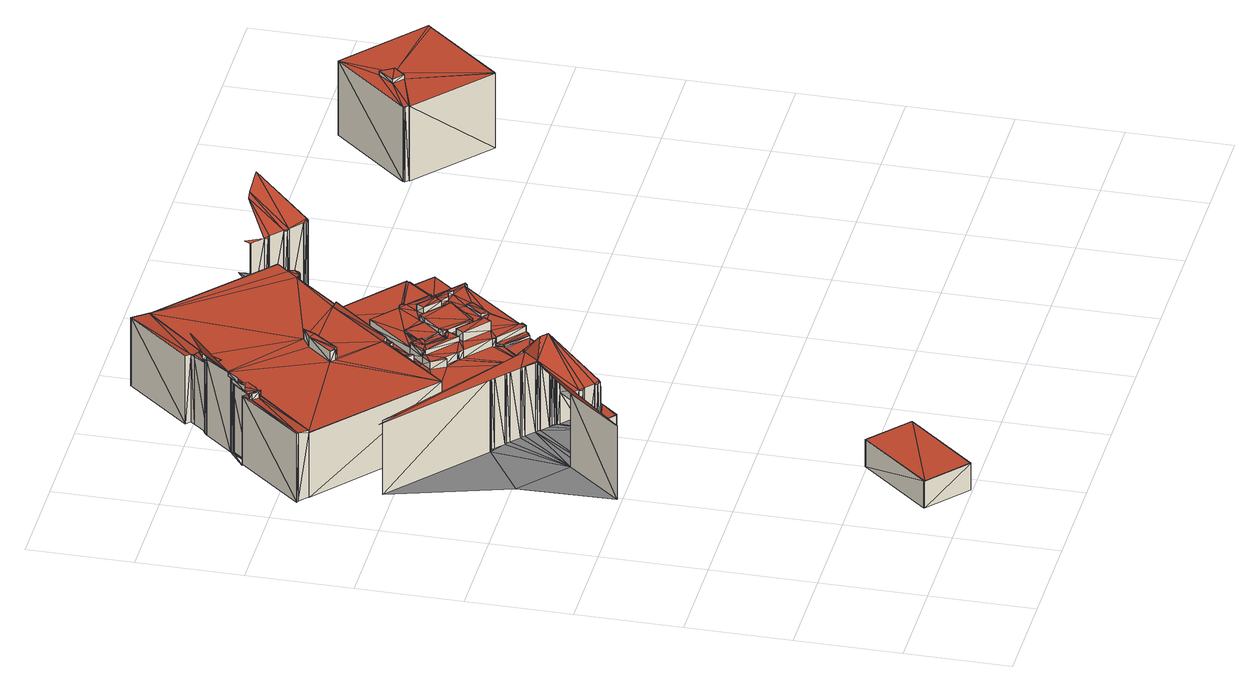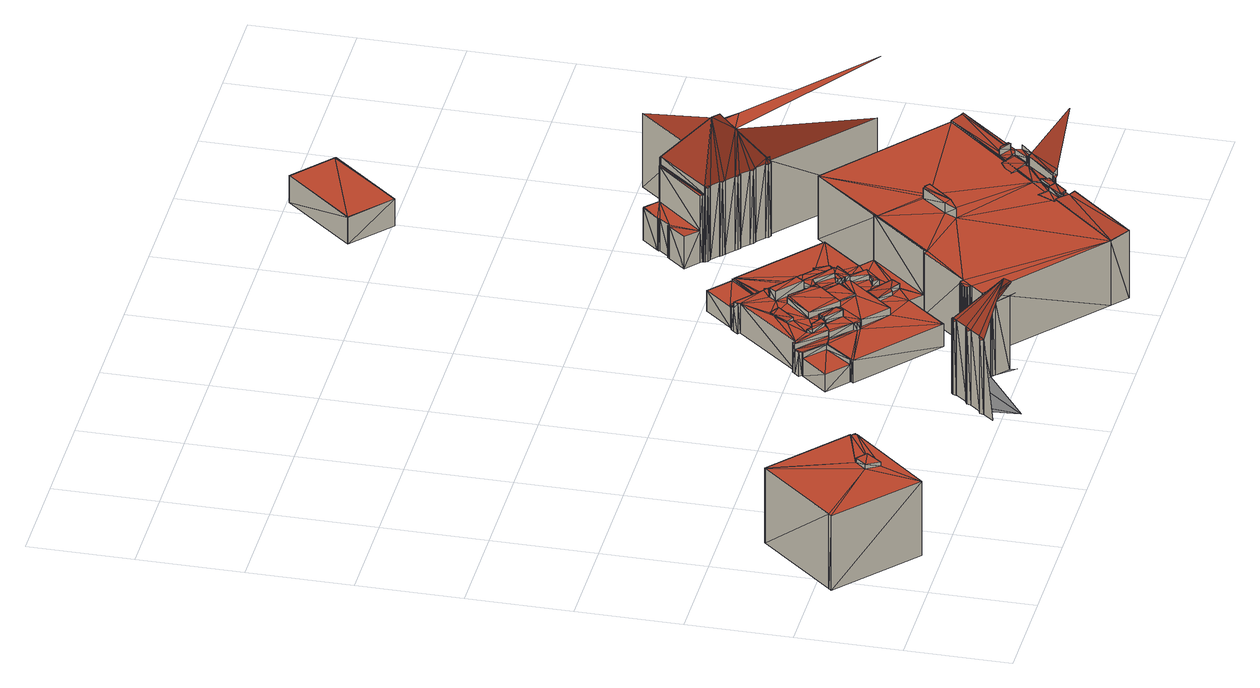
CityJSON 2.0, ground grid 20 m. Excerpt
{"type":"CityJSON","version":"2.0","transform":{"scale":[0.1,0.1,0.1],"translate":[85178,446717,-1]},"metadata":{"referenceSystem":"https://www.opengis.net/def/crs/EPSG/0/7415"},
"CityObjects":{
"building1":{"type":"Building","attributes":{"oorspronkelijk_bouwjaar":1945,"status":"Pand in gebruik","geconstateerd":false,"h_maaiveld":0.002,"dak_type":"slanted","pw_datum":"2013-12-01","pw_actueel":"yes","pw_bron":"ahn3","reconstructie_methode":"tudelft3d-geoflow","versie_methode":"v21.03.1","kas_warenhuis":false,"ondergronds_type":"above ground","lod11_replace":false,"reconstruction_skipped":false},"geometry":[{"type":"MultiSurface","lod":"2.2","boundaries":[[[0,1,2]],[[3,4,1]],[[5,6,7]],[[2,1,4]],[[2,8,0]],[[9,10,11]],[[11,12,3]],[[3,13,4]],[[2,4,14]],[[8,15,5]],[[14,4,16]],[[15,17,5]],[[18,8,2]],[[17,2,14]],[[18,2,17]],[[14,16,19]],[[19,16,20]],[[14,19,20]],[[20,16,21]],[[18,15,8]],[[16,22,21]],[[23,14,20]],[[6,10,9]],[[20,21,22]],[[15,18,17]],[[24,20,22]],[[24,23,20]],[[23,24,22]],[[10,12,11]],[[12,13,3]],[[17,6,5]],[[23,22,25]],[[25,22,26]],[[17,14,27]],[[27,14,23]],[[26,22,28]],[[29,26,30]],[[25,26,29]],[[29,30,31]],[[30,26,32]],[[25,29,31]],[[31,30,32]],[[31,32,33]],[[31,34,25]],[[28,32,26]],[[35,31,33]],[[33,32,36]],[[35,37,31]],[[27,23,25]],[[31,37,34]],[[35,33,36]],[[37,35,36]],[[36,32,28]],[[37,36,38]],[[38,36,39]],[[39,36,40]],[[41,37,38]],[[42,38,39]],[[41,34,37]],[[40,36,43]],[[42,39,40]],[[41,38,42]],[[41,42,44]],[[42,40,45]],[[34,41,44]],[[44,42,45]],[[17,46,6]],[[45,40,43]],[[36,28,43]],[[44,45,47]],[[45,43,47]],[[47,43,28]],[[17,27,46]],[[47,28,48]],[[34,27,25]],[[49,47,48]],[[48,28,50]],[[51,16,4]],[[48,50,52]],[[46,53,6]],[[4,13,54]],[[51,22,16]],[[55,56,6]],[[6,53,55]],[[53,46,27]],[[57,55,53]],[[57,58,55]],[[55,58,56]],[[58,57,53]],[[58,59,56]],[[60,28,22]],[[6,56,10]],[[61,48,52]],[[61,62,48]],[[50,63,52]],[[56,59,10]],[[58,64,59]],[[65,4,54]],[[66,10,59]],[[64,66,59]],[[60,50,28]],[[61,52,63]],[[67,68,10]],[[10,13,12]],[[68,13,10]],[[62,61,63]],[[67,10,66]],[[68,67,64]],[[68,69,13]],[[64,67,66]],[[62,63,70]],[[71,62,70]],[[68,64,69]],[[69,72,13]],[[13,72,73]],[[74,75,76]],[[13,73,77]],[[74,76,78]],[[65,79,4]],[[72,80,73]],[[81,80,72]],[[69,82,72]],[[82,81,72]],[[77,73,80]],[[81,82,80]],[[69,83,82]],[[82,77,80]],[[13,77,84]],[[83,77,82]],[[83,85,77]],[[64,86,69]],[[85,87,77]],[[64,58,88]],[[89,63,50]],[[90,48,62]],[[69,86,83]],[[83,86,85]],[[77,87,84]],[[85,86,87]],[[13,84,91]],[[76,75,92]],[[93,75,94]],[[64,95,86]],[[86,84,87]],[[96,78,97]],[[98,96,99]],[[4,79,100]],[[101,58,53]],[[86,91,84]],[[86,95,102]],[[102,91,86]],[[99,103,98]],[[34,44,104]],[[95,91,102]],[[13,91,54]],[[92,75,93]],[[44,47,104]],[[64,88,95]],[[78,76,97]],[[105,103,106]],[[107,47,49]],[[63,89,70]],[[90,62,71]],[[71,70,89]],[[108,93,109]],[[88,58,110]],[[49,48,111]],[[112,53,27]],[[95,54,91]],[[51,4,100]],[[27,34,113]],[[96,97,114]],[[50,60,89]],[[115,48,90]],[[99,96,114]],[[116,60,22]],[[88,54,95]],[[110,58,117]],[[99,118,103]],[[106,103,118]],[[76,92,119]],[[88,120,54]],[[120,121,54]],[[54,121,122]],[[120,88,123]],[[120,123,121]],[[90,71,89]],[[123,122,121]],[[65,54,122]],[[123,88,110]],[[117,58,101]],[[124,48,115]],[[97,93,125]],[[51,126,22]],[[125,93,127]],[[128,92,93]],[[76,119,97]],[[97,125,114]],[[22,126,116]],[[123,65,122]],[[129,99,125]],[[130,99,129]],[[125,99,114]],[[130,118,99]],[[106,118,130]],[[123,110,131]],[[127,93,108]],[[131,65,123]],[[110,65,131]],[[132,106,130]],[[129,125,133]],[[134,125,127]],[[133,130,129]],[[134,127,108]],[[133,132,130]],[[133,125,134]],[[132,133,108]],[[133,134,108]],[[112,101,53]],[[97,119,93]],[[110,79,65]],[[119,92,128]],[[117,79,110]],[[90,89,135]],[[60,135,89]],[[136,115,90]],[[136,90,135]],[[115,135,60]],[[136,135,115]],[[119,128,93]],[[27,137,112]],[[117,138,79]],[[138,139,79]],[[111,48,124]],[[79,139,140]],[[141,138,117]],[[138,141,139]],[[141,140,139]],[[141,117,101]],[[100,79,140]],[[27,142,137]],[[113,34,104]],[[115,60,116]],[[141,100,140]],[[104,47,107]],[[101,100,141]],[[106,143,144]],[[107,49,145]],[[145,49,111]],[[146,106,132]],[[27,113,142]],[[132,108,147]],[[101,51,100]],[[124,115,116]],[[112,51,101]],[[112,148,51]],[[148,149,51]],[[150,148,112]],[[51,149,151]],[[148,150,149]],[[124,116,152]],[[150,151,149]],[[153,124,152]],[[126,51,151]],[[112,137,150]],[[152,116,154]],[[155,124,153]],[[153,152,154]],[[150,156,151]],[[155,153,154]],[[126,151,156]],[[150,137,157]],[[157,156,150]],[[137,126,157]],[[157,126,156]],[[116,126,158]],[[137,158,126]],[[146,143,106]],[[155,111,124]],[[154,116,159]],[[146,132,147]],[[147,108,160]],[[142,158,137]],[[116,158,161]],[[159,116,161]],[[142,162,158]],[[163,162,142]],[[162,161,158]],[[113,163,142]],[[155,154,164]],[[163,165,162]],[[166,161,162]],[[113,165,163]],[[162,167,166]],[[165,167,162]],[[113,104,168]],[[165,113,168]],[[168,104,169]],[[107,161,170]],[[170,104,107]],[[107,111,161]],[[161,166,171]],[[169,104,170]],[[165,172,167]],[[166,167,172]],[[165,168,173]],[[169,171,166]],[[168,169,173]],[[172,169,166]],[[170,161,171]],[[170,171,169]],[[173,172,165]],[[173,169,172]],[[145,111,107]],[[161,111,159]],[[164,154,159]],[[174,111,155]],[[146,147,175]],[[143,146,175]],[[111,164,159]],[[147,160,176]],[[174,155,164]],[[176,160,177]],[[175,147,178]],[[147,176,178]],[[179,177,160]],[[176,177,180]],[[181,178,176]],[[181,176,180]],[[180,177,179]],[[174,164,111]],[[178,181,182]],[[181,180,182]],[[180,179,183]],[[184,180,183]],[[183,179,185]],[[183,185,186]],[[187,185,179]],[[184,188,180]],[[186,185,189]],[[184,183,190]],[[185,191,189]],[[186,192,183]],[[186,189,191]],[[187,191,185]],[[192,190,183]],[[192,186,191]],[[193,194,195]],[[196,193,195]],[[195,197,198]],[[199,196,200]],[[196,195,200]],[[200,195,198]],[[200,198,201]],[[201,198,202]],[[198,203,202]],[[204,200,201]],[[201,202,205]],[[206,201,205]],[[204,201,206]],[[203,205,202]],[[206,205,203]],[[204,206,203]],[[204,203,207]],[[208,200,204]],[[207,203,209]],[[207,208,204]],[[210,209,211]],[[207,209,210]],[[210,211,212]],[[213,211,209]],[[207,210,212]],[[212,211,213]],[[213,209,214]],[[215,207,212]],[[212,213,216]],[[217,212,216]],[[213,214,216]],[[215,212,217]],[[217,216,214]],[[215,217,214]],[[215,218,207]],[[207,218,208]],[[215,214,219]],[[219,214,220]],[[221,215,219]],[[214,222,220]],[[223,220,224]],[[219,220,223]],[[223,224,225]],[[219,223,225]],[[220,226,224]],[[225,224,226]],[[225,226,227]],[[228,218,215]],[[229,226,220]],[[219,225,230]],[[231,225,227]],[[232,214,209]],[[227,226,229]],[[230,225,231]],[[230,221,219]],[[231,227,229]],[[230,231,229]],[[221,228,215]],[[233,230,234]],[[234,230,229]],[[230,233,221]],[[234,229,235]],[[236,235,229]],[[234,237,233]],[[221,233,237]],[[234,235,236]],[[237,234,236]],[[229,220,222]],[[237,236,238]],[[238,236,239]],[[209,203,240]],[[241,237,238]],[[241,221,237]],[[239,236,242]],[[238,239,241]],[[236,229,222]],[[241,239,242]],[[236,222,242]],[[241,243,221]],[[244,222,214]],[[243,245,221]],[[241,242,246]],[[246,242,222]],[[243,241,246]],[[245,243,222]],[[243,246,222]],[[228,221,245]],[[245,222,244]],[[244,214,232]],[[247,228,245]],[[247,245,244]],[[232,209,240]],[[248,228,247]],[[247,244,249]],[[249,244,250]],[[244,251,250]],[[252,247,249]],[[249,250,252]],[[252,250,251]],[[248,247,252]],[[251,244,232]],[[252,251,253]],[[251,232,253]],[[254,248,252]],[[254,252,253]],[[255,228,248]],[[248,254,232]],[[254,253,232]],[[248,232,256]],[[228,255,257]],[[255,248,256]],[[256,232,240]],[[255,256,258]],[[258,256,259]],[[257,255,258]],[[259,256,260]],[[261,260,256]],[[259,257,258]],[[259,260,262]],[[259,263,257]],[[260,261,262]],[[263,259,262]],[[257,263,261]],[[263,262,261]],[[257,261,264]]],"semantics":{"surfaces":[{"type":"WallSurface"},{"type":"GroundSurface"},{"type":"RoofSurface"}],"values":[0,1,2,0,2,0,1,1,0,2,0,2,2,2,2,0,0,2,0,0,1,2,2,0,0,0,2,0,0,1,2,0,0,2,2,1,0,0,0,1,2,0,0,2,1,0,1,2,2,2,0,0,1,0,0,1,2,0,2,1,0,0,0,0,0,2,2,0,1,2,0,0,2,0,2,0,0,1,0,2,1,1,0,2,2,0,0,0,2,0,1,2,0,2,1,2,0,1,2,0,1,0,0,0,0,0,0,2,0,0,0,0,2,0,0,0,1,2,1,0,0,0,0,1,0,2,0,1,0,0,2,0,2,1,2,2,2,1,0,1,0,1,2,0,2,0,1,2,0,2,0,2,0,0,1,1,2,2,2,0,2,1,2,0,1,2,0,2,0,1,2,2,1,2,0,1,0,2,2,0,0,0,0,1,2,0,0,0,1,2,2,2,0,1,0,1,2,2,1,0,0,0,0,0,0,2,1,0,0,2,0,0,2,1,2,0,0,0,2,0,0,0,0,0,1,2,0,0,0,0,2,0,0,2,1,2,0,0,2,1,2,0,0,0,2,0,2,2,0,2,2,0,0,0,0,0,0,2,1,0,0,0,0,1,2,1,2,0,0,0,1,2,0,0,0,1,0,2,2,1,0,0,0,1,1,0,0,1,2,0,0,1,2,1,0,0,2,0,0,2,0,1,2,0,1,2,0,0,0,0,0,0,0,0,0,1,2,0,0,0,0,0,0,2,2,1,0,2,0,0,0,0,0,0,0,0,0,1,2,0,0,1,2,0,1,2,0,0,0,1,2,0,0,0,0,1,2,0,0,2,1,0,0,0,2,0,2,0,0,0,1,2,0,1,2,0,0,1,2,0,0,2,2,0,0,2,1,0,0,0,2,1,0,0,2,1,2,0,1,1,2,2,0,0,2,0,0,0,0,1,2,2,0,0,1,0,0,1,2,2,1,0,1,0,1,2,1,2,0,1,0,0,0,2,0,1,2,0,1,2,0,0,1,2,0,0,2,1,0,1,2,0,2,0,0,0,2,0,1,0,0,2,0,1,2,0,2,1,0,0,0,0]}}]},
"building2":{"type":"Building","attributes":{"oorspronkelijk_bouwjaar":1962,"status":"Pand in gebruik","geconstateerd":false,"h_maaiveld":-0.587,"dak_type":"multiple horizontal","pw_datum":"2013-12-01","pw_actueel":"yes","pw_bron":"ahn3","reconstructie_methode":"tudelft3d-geoflow","versie_methode":"v21.03.1","kas_warenhuis":false,"ondergronds_type":"above ground","lod11_replace":false,"reconstruction_skipped":false},"geometry":[{"type":"Solid","lod":"2.2","boundaries":[[[[265,266,267]],[[268,269,270]],[[267,266,269]],[[267,271,272]],[[273,271,268]],[[271,269,268]],[[267,269,271]],[[272,271,274]],[[275,273,276]],[[276,273,268]],[[277,269,278]],[[278,269,266]],[[279,270,277]],[[277,270,269]],[[280,272,281]],[[281,272,274]],[[282,267,280]],[[280,267,272]],[[276,268,279]],[[279,268,270]],[[281,274,283]],[[283,274,271]],[[278,266,284]],[[284,266,265]],[[284,265,282]],[[282,265,267]],[[283,271,275]],[[275,271,273]],[[281,283,280]],[[279,277,276]],[[276,283,275]],[[276,277,283]],[[277,278,282]],[[278,284,282]],[[282,280,283]],[[277,282,283]]]],"semantics":{"surfaces":[{"type":"GroundSurface"},{"type":"WallSurface"},{"type":"RoofSurface"}],"values":[[0,0,0,0,0,0,0,0,1,1,1,1,1,1,1,1,1,1,1,1,1,1,1,1,1,1,1,1,2,2,2,2,2,2,2,2]]}}]},
"building3":{"type":"Building","attributes":{"oorspronkelijk_bouwjaar":2010,"status":"Pand in gebruik","geconstateerd":false,"h_maaiveld":0.275,"dak_type":"multiple horizontal","pw_datum":"2013-12-01","pw_actueel":"yes","pw_bron":"ahn3","reconstructie_methode":"tudelft3d-geoflow","versie_methode":"v21.03.1","kas_warenhuis":false,"ondergronds_type":"above ground","lod11_replace":false,"reconstruction_skipped":false},"geometry":[{"type":"Solid","lod":"2.2","boundaries":[[[[285,286,287]],[[288,289,290]],[[291,285,287]],[[292,293,288]],[[294,295,296]],[[297,296,298]],[[299,296,297]],[[300,301,302]],[[303,304,289]],[[305,306,293]],[[307,308,309]],[[307,309,303]],[[290,310,311]],[[290,311,312]],[[289,310,290]],[[313,314,292]],[[313,292,288]],[[300,293,306]],[[300,288,293]],[[289,288,300]],[[302,315,316]],[[302,316,300]],[[316,289,300]],[[316,317,299]],[[296,318,294]],[[318,319,294]],[[296,299,318]],[[303,299,307]],[[297,320,299]],[[303,289,316]],[[303,316,299]],[[321,322,323]],[[299,320,307]],[[321,318,324]],[[323,319,318]],[[321,323,318]],[[287,286,319]],[[323,287,319]],[[325,317,326]],[[326,317,316]],[[326,316,327]],[[327,316,315]],[[327,315,328]],[[328,315,302]],[[328,302,329]],[[329,302,301]],[[329,301,330]],[[330,301,300]],[[330,300,331]],[[331,300,306]],[[331,306,332]],[[332,306,305]],[[332,305,333]],[[333,305,293]],[[333,293,334]],[[334,293,292]],[[334,292,314]],[[335,334,314]],[[335,314,313]],[[336,335,313]],[[336,313,288]],[[337,336,288]],[[337,288,290]],[[338,337,290]],[[338,290,312]],[[339,338,312]],[[339,312,311]],[[340,339,311]],[[340,311,310]],[[341,340,310]],[[341,310,289]],[[342,341,289]],[[343,297,298]],[[344,343,298]],[[345,295,346]],[[346,295,294]],[[347,299,325]],[[325,299,317]],[[348,304,303]],[[349,348,303]],[[350,324,318]],[[351,350,318]],[[352,323,322]],[[353,352,322]],[[354,355,356]],[[357,354,356]],[[358,298,296]],[[359,344,358]],[[358,344,298]],[[359,358,360]],[[360,358,361]],[[362,307,320]],[[356,362,320]],[[363,308,362]],[[362,308,307]],[[364,349,365]],[[365,349,309]],[[309,349,303]],[[366,367,368]],[[368,367,369]],[[370,371,372]],[[372,371,373]],[[374,375,376]],[[376,375,377]],[[378,287,352]],[[379,378,352]],[[352,287,323]],[[351,318,347]],[[347,318,299]],[[368,369,370]],[[370,369,371]],[[372,373,380]],[[381,372,380]],[[382,383,384]],[[384,383,385]],[[386,387,388]],[[388,387,389]],[[360,361,390]],[[390,361,386]],[[387,386,391]],[[386,361,391]],[[390,386,392]],[[393,390,392]],[[357,356,343]],[[343,356,297]],[[297,356,320]],[[393,392,355]],[[354,393,355]],[[353,322,394]],[[394,322,321]],[[394,321,350]],[[350,321,324]],[[395,285,396]],[[396,285,291]],[[396,291,378]],[[378,291,287]],[[381,380,367]],[[366,381,367]],[[384,385,397]],[[398,384,397]],[[399,400,391]],[[361,399,391]],[[401,286,285]],[[395,401,285]],[[402,319,286]],[[401,402,286]],[[346,294,319]],[[402,346,319]],[[403,404,405]],[[405,404,406]],[[405,406,374]],[[374,406,375]],[[376,377,382]],[[382,377,383]],[[365,309,308]],[[363,365,308]],[[388,389,364]],[[364,389,349]],[[342,289,348]],[[348,289,304]],[[398,397,404]],[[403,398,404]],[[379,352,399]],[[399,352,400]],[[358,296,295]],[[345,358,295]],[[359,360,343]],[[354,390,393]],[[344,359,343]],[[343,360,390]],[[354,343,390]],[[343,354,357]],[[372,381,370]],[[370,366,368]],[[370,381,366]],[[388,364,362]],[[355,392,362]],[[365,363,362]],[[388,362,386]],[[364,365,362]],[[362,356,355]],[[386,362,392]],[[385,349,389]],[[332,333,331]],[[342,348,349]],[[383,347,385]],[[400,389,391]],[[387,391,389]],[[350,351,394]],[[326,349,385]],[[352,353,394]],[[342,349,326]],[[406,351,377]],[[377,351,383]],[[397,385,400]],[[328,326,327]],[[326,347,325]],[[330,326,328]],[[342,326,330]],[[330,328,329]],[[331,333,330]],[[333,337,330]],[[334,337,333]],[[336,337,334]],[[336,334,335]],[[337,342,330]],[[338,342,337]],[[341,342,338]],[[340,338,339]],[[341,338,340]],[[385,347,326]],[[404,394,406]],[[385,389,400]],[[351,347,383]],[[404,397,400]],[[406,377,375]],[[352,394,404]],[[406,394,351]],[[352,404,400]],[[384,398,382]],[[374,398,403]],[[405,374,403]],[[376,398,374]],[[382,398,376]],[[378,395,396]],[[402,401,380]],[[402,373,346]],[[378,369,395]],[[402,380,373]],[[345,346,361]],[[345,361,358]],[[346,399,361]],[[369,401,395]],[[379,371,378]],[[380,401,367]],[[373,379,399]],[[346,373,399]],[[373,371,379]],[[369,367,401]],[[371,369,378]]]],"semantics":{"surfaces":[{"type":"GroundSurface"},{"type":"WallSurface"},{"type":"RoofSurface"}],"values":[[0,0,0,0,0,0,0,0,0,0,0,0,0,0,0,0,0,0,0,0,0,0,0,0,0,0,0,0,0,0,0,0,0,0,0,0,0,0,1,1,1,1,1,1,1,1,1,1,1,1,1,1,1,1,1,1,1,1,1,1,1,1,1,1,1,1,1,1,1,1,1,1,1,1,1,1,1,1,1,1,1,1,1,1,1,1,1,1,1,1,1,1,1,1,1,1,1,1,1,1,1,1,1,1,1,1,1,1,1,1,1,1,1,1,1,1,1,1,1,1,1,1,1,1,1,1,1,1,1,1,1,1,1,1,1,1,1,1,1,1,1,1,1,1,1,1,1,1,1,1,1,1,1,1,1,1,1,1,1,1,1,1,1,1,1,1,2,2,2,2,2,2,2,2,2,2,2,2,2,2,2,2,2,2,2,2,2,2,2,2,2,2,2,2,2,2,2,2,2,2,2,2,2,2,2,2,2,2,2,2,2,2,2,2,2,2,2,2,2,2,2,2,2,2,2,2,2,2,2,2,2,2,2,2,2,2,2,2,2,2]]}}]},
"building4":{"type":"Building","attributes":{"oorspronkelijk_bouwjaar":1930,"status":"Pand in gebruik","geconstateerd":false,"h_maaiveld":-0.01,"dak_type":"multiple horizontal","pw_datum":"2013-12-01","pw_actueel":"yes","pw_bron":"ahn3","reconstructie_methode":"tudelft3d-geoflow","versie_methode":"v21.03.1","kas_warenhuis":false,"ondergronds_type":"above ground","lod11_replace":false,"reconstruction_skipped":false},"geometry":[{"type":"Solid","lod":"2.2","boundaries":[[[[407,408,409]],[[410,409,411]],[[410,407,409]],[[410,412,413]],[[414,415,416]],[[411,417,416]],[[415,411,416]],[[410,411,415]],[[418,419,420]],[[421,420,422]],[[420,423,424]],[[422,424,425]],[[420,424,422]],[[426,427,421]],[[427,418,421]],[[418,420,421]],[[428,419,418]],[[419,415,420]],[[418,429,428]],[[430,431,432]],[[430,432,433]],[[410,415,434]],[[410,434,412]],[[432,431,419]],[[434,415,419]],[[431,434,419]],[[435,410,413]],[[436,435,413]],[[437,434,431]],[[438,437,431]],[[439,432,440]],[[440,432,419]],[[441,429,418]],[[442,441,418]],[[443,415,444]],[[444,415,414]],[[445,414,416]],[[446,444,445]],[[445,444,414]],[[447,417,411]],[[448,447,411]],[[448,411,449]],[[450,448,449]],[[449,411,409]],[[449,409,451]],[[451,409,408]],[[440,419,452]],[[452,419,428]],[[453,426,421]],[[454,453,421]],[[455,456,457]],[[457,456,458]],[[459,460,461]],[[461,460,423]],[[423,460,424]],[[462,463,464]],[[464,463,465]],[[439,433,432]],[[466,467,439]],[[439,467,433]],[[468,425,460]],[[460,425,424]],[[469,470,462]],[[462,470,463]],[[471,472,473]],[[473,472,474]],[[473,474,456]],[[455,473,456]],[[475,476,477]],[[477,476,478]],[[479,480,481]],[[482,479,481]],[[483,484,485]],[[486,483,485]],[[486,485,487]],[[488,486,487]],[[489,490,491]],[[491,490,492]],[[492,490,493]],[[494,495,496]],[[497,494,496]],[[496,495,498]],[[499,500,501]],[[501,500,502]],[[503,504,505]],[[505,504,506]],[[507,508,499]],[[499,508,500]],[[509,510,511]],[[511,510,512]],[[513,514,435]],[[435,514,410]],[[410,514,407]],[[452,428,441]],[[441,428,429]],[[515,516,517]],[[517,516,518]],[[519,520,490]],[[490,520,493]],[[461,423,420]],[[521,461,420]],[[477,478,522]],[[523,477,522]],[[524,427,426]],[[453,524,426]],[[525,454,526]],[[526,454,422]],[[422,454,421]],[[526,422,468]],[[468,422,425]],[[527,465,528]],[[529,464,527]],[[527,464,465]],[[529,527,530]],[[531,529,530]],[[532,533,530]],[[530,533,534]],[[488,487,535]],[[535,487,536]],[[537,538,539]],[[539,538,540]],[[539,540,516]],[[515,539,516]],[[497,496,489]],[[489,496,490]],[[541,542,495]],[[494,541,495]],[[531,530,469]],[[469,530,470]],[[470,530,534]],[[543,544,545]],[[545,544,546]],[[527,528,547]],[[548,527,547]],[[548,547,549]],[[550,548,549]],[[551,412,437]],[[437,412,434]],[[436,413,412]],[[551,436,412]],[[552,553,554]],[[555,552,554]],[[556,557,503]],[[503,557,504]],[[442,418,524]],[[558,442,524]],[[524,418,427]],[[558,524,559]],[[560,558,559]],[[561,562,563]],[[563,562,560]],[[564,565,459]],[[459,565,460]],[[566,430,433]],[[467,566,433]],[[555,554,557]],[[556,555,557]],[[567,568,569]],[[570,567,569]],[[535,536,483]],[[483,536,484]],[[466,439,438]],[[571,466,438]],[[445,416,447]],[[447,416,417]],[[510,572,513]],[[513,572,514]],[[573,574,575]],[[576,573,575]],[[577,578,579]],[[579,578,580]],[[581,582,519]],[[519,582,520]],[[583,584,479]],[[479,584,480]],[[480,584,585]],[[511,512,585]],[[584,511,585]],[[586,587,588]],[[589,586,588]],[[590,591,592]],[[593,590,592]],[[594,595,596]],[[596,595,597]],[[598,599,568]],[[567,598,568]],[[596,597,599]],[[598,596,599]],[[545,546,600]],[[601,545,600]],[[602,603,543]],[[543,603,544]],[[579,580,602]],[[602,580,603]],[[604,605,606]],[[607,608,604]],[[604,608,605]],[[501,502,608]],[[608,502,605]],[[517,518,542]],[[541,517,542]],[[570,569,594]],[[594,569,595]],[[609,610,611]],[[612,609,611]],[[612,611,613]],[[614,612,613]],[[601,600,615]],[[615,600,616]],[[617,618,577]],[[577,618,578]],[[491,492,619]],[[619,492,620]],[[621,622,591]],[[590,621,591]],[[607,604,564]],[[564,604,565]],[[604,606,561]],[[561,606,562]],[[563,560,525]],[[525,560,454]],[[454,560,559]],[[521,420,415]],[[443,521,415]],[[615,616,623]],[[624,615,623]],[[625,623,626]],[[623,616,626]],[[624,623,552]],[[552,623,553]],[[627,628,617]],[[617,628,618]],[[619,620,629]],[[629,620,630]],[[629,630,538]],[[537,629,538]],[[576,575,610]],[[609,576,610]],[[631,632,573]],[[573,632,574]],[[505,506,628]],[[627,505,628]],[[496,498,582]],[[581,496,582]],[[614,613,633]],[[634,614,633]],[[634,633,631]],[[631,633,632]],[[623,625,471]],[[471,625,472]],[[571,438,566]],[[566,438,430]],[[430,438,431]],[[589,588,635]],[[636,589,635]],[[637,638,621]],[[621,638,622]],[[636,635,637]],[[637,635,638]],[[593,592,586]],[[586,592,587]],[[450,449,510]],[[509,450,510]],[[510,449,572]],[[451,408,514]],[[514,408,407]],[[639,640,532]],[[532,640,533]],[[523,522,616]],[[616,522,626]],[[641,642,583]],[[583,642,584]],[[482,481,476]],[[475,482,476]],[[457,458,507]],[[507,458,508]],[[550,549,643]],[[644,550,643]],[[644,643,645]],[[646,644,645]],[[646,645,639]],[[639,645,640]],[[446,445,642]],[[641,446,642]],[[454,559,524]],[[453,454,524]],[[451,514,572]],[[449,451,572]],[[571,566,466]],[[466,566,467]],[[563,525,561]],[[561,526,460]],[[561,525,526]],[[561,565,604]],[[526,468,460]],[[561,460,565]],[[531,469,462]],[[529,462,464]],[[529,531,462]],[[517,541,515]],[[515,541,497]],[[497,541,494]],[[537,489,619]],[[515,497,489]],[[619,489,491]],[[539,515,537]],[[537,515,489]],[[629,537,619]],[[496,581,490]],[[490,581,519]],[[535,483,488]],[[488,483,486]],[[596,598,594]],[[594,598,570]],[[570,598,567]],[[505,627,503]],[[579,602,577]],[[503,627,556]],[[602,545,601]],[[577,602,617]],[[543,545,602]],[[601,615,617]],[[602,601,617]],[[615,624,552]],[[552,555,617]],[[615,552,617]],[[617,555,627]],[[555,556,627]],[[546,582,616]],[[446,641,645]],[[544,582,546]],[[444,446,443]],[[479,641,583]],[[457,499,557]],[[475,479,482]],[[477,479,475]],[[546,616,600]],[[544,520,582]],[[623,554,553]],[[630,504,538]],[[580,578,492]],[[506,492,578]],[[603,580,544]],[[506,578,628]],[[498,495,582]],[[618,628,578]],[[641,479,533]],[[471,473,455]],[[463,470,495]],[[607,564,501]],[[504,557,536]],[[471,554,623]],[[455,457,554]],[[471,455,554]],[[457,557,554]],[[507,499,457]],[[499,501,484]],[[485,501,564]],[[608,607,501]],[[536,557,484]],[[564,459,521]],[[459,461,521]],[[516,540,518]],[[485,564,521]],[[443,446,645]],[[484,501,485]],[[499,484,557]],[[487,485,521]],[[569,542,595]],[[443,599,521]],[[597,487,521]],[[599,597,521]],[[487,518,540]],[[597,595,487]],[[495,542,463]],[[443,645,643]],[[443,568,599]],[[493,580,492]],[[580,520,544]],[[582,477,523]],[[616,582,523]],[[495,477,582]],[[492,630,620]],[[568,643,569]],[[518,487,595]],[[542,518,595]],[[504,536,538]],[[487,540,536]],[[506,504,630]],[[538,536,540]],[[506,630,492]],[[520,580,493]],[[534,533,470]],[[547,643,549]],[[645,641,640]],[[547,569,643]],[[443,643,568]],[[542,569,547]],[[547,528,465]],[[465,463,542]],[[547,465,542]],[[477,495,470]],[[477,470,479]],[[479,470,533]],[[641,533,640]],[[634,631,609]],[[614,634,609]],[[576,609,573]],[[614,609,612]],[[609,631,573]],[[593,586,590]],[[637,589,636]],[[621,586,589]],[[590,586,621]],[[621,589,637]],[[642,445,584]],[[509,445,448]],[[448,445,447]],[[509,448,450]],[[584,445,509]],[[584,509,511]],[[437,522,551]],[[442,508,441]],[[481,512,435]],[[476,522,478]],[[587,592,632]],[[481,435,436]],[[513,435,512]],[[585,481,480]],[[512,481,585]],[[442,500,508]],[[560,562,605]],[[513,512,510]],[[481,436,476]],[[436,551,476]],[[551,522,476]],[[440,635,588]],[[588,587,633]],[[611,438,613]],[[452,474,472]],[[442,558,560]],[[562,606,605]],[[442,502,500]],[[605,502,442]],[[560,605,442]],[[474,441,508]],[[456,474,458]],[[452,441,474]],[[440,452,472]],[[474,508,458]],[[440,472,625]],[[610,575,611]],[[638,635,626]],[[622,638,626]],[[635,440,625]],[[626,635,625]],[[440,588,439]],[[626,592,622]],[[522,437,574]],[[592,591,622]],[[613,438,439]],[[522,574,632]],[[632,592,626]],[[522,632,626]],[[633,613,439]],[[588,633,439]],[[633,587,632]],[[611,437,438]],[[575,574,437]],[[611,575,437]],[[644,646,550]],[[530,639,532]],[[550,646,639]],[[548,639,527]],[[527,639,530]],[[548,550,639]]]],"semantics":{"surfaces":[{"type":"GroundSurface"},{"type":"WallSurface"},{"type":"RoofSurface"}],"values":[[0,0,0,0,0,0,0,0,0,0,0,0,0,0,0,0,0,0,0,0,0,0,0,0,0,0,1,1,1,1,1,1,1,1,1,1,1,1,1,1,1,1,1,1,1,1,1,1,1,1,1,1,1,1,1,1,1,1,1,1,1,1,1,1,1,1,1,1,1,1,1,1,1,1,1,1,1,1,1,1,1,1,1,1,1,1,1,1,1,1,1,1,1,1,1,1,1,1,1,1,1,1,1,1,1,1,1,1,1,1,1,1,1,1,1,1,1,1,1,1,1,1,1,1,1,1,1,1,1,1,1,1,1,1,1,1,1,1,1,1,1,1,1,1,1,1,1,1,1,1,1,1,1,1,1,1,1,1,1,1,1,1,1,1,1,1,1,1,1,1,1,1,1,1,1,1,1,1,1,1,1,1,1,1,1,1,1,1,1,1,1,1,1,1,1,1,1,1,1,1,1,1,1,1,1,1,1,1,1,1,1,1,1,1,1,1,1,1,1,1,1,1,1,1,1,1,1,1,1,1,1,1,1,1,1,1,1,1,1,1,1,1,1,1,1,1,1,1,1,1,1,1,1,1,1,1,1,1,1,1,1,1,1,1,1,1,1,1,1,1,1,1,1,1,1,1,1,1,1,1,1,1,1,1,2,2,2,2,2,2,2,2,2,2,2,2,2,2,2,2,2,2,2,2,2,2,2,2,2,2,2,2,2,2,2,2,2,2,2,2,2,2,2,2,2,2,2,2,2,2,2,2,2,2,2,2,2,2,2,2,2,2,2,2,2,2,2,2,2,2,2,2,2,2,2,2,2,2,2,2,2,2,2,2,2,2,2,2,2,2,2,2,2,2,2,2,2,2,2,2,2,2,2,2,2,2,2,2,2,2,2,2,2,2,2,2,2,2,2,2,2,2,2,2,2,2,2,2,2,2,2,2,2,2,2,2,2,2,2,2,2,2,2,2,2,2,2,2,2,2,2,2,2,2,2,2,2,2,2,2,2,2,2,2,2,2,2,2,2,2,2,2,2,2,2,2,2,2,2,2,2,2,2,2,2,2,2,2,2,2,2,2,2,2,2,2]]}}]},
"building5":{"type":"Building","attributes":{"oorspronkelijk_bouwjaar":2007,"status":"Pand in gebruik","geconstateerd":false,"h_maaiveld":-0.441,"dak_type":"multiple horizontal","pw_datum":"2013-12-01","pw_actueel":"yes","pw_bron":"ahn3","reconstructie_methode":"tudelft3d-geoflow","versie_methode":"v21.03.1","kas_warenhuis":false,"ondergronds_type":"above ground","lod11_replace":false,"reconstruction_skipped":false},"geometry":[{"type":"Solid","lod":"2.2","boundaries":[[[[647,648,649]],[[650,649,651]],[[650,652,649]],[[653,652,650]],[[653,650,654]],[[655,647,656]],[[652,647,649]],[[656,647,652]],[[657,656,652]],[[658,649,659]],[[659,649,648]],[[660,653,654]],[[661,660,654]],[[662,663,664]],[[665,662,664]],[[661,654,666]],[[666,654,650]],[[667,647,655]],[[668,667,655]],[[668,655,656]],[[669,668,656]],[[665,664,670]],[[671,665,670]],[[671,670,672]],[[672,670,673]],[[672,673,662]],[[662,673,663]],[[669,656,657]],[[674,669,657]],[[666,650,651]],[[675,666,651]],[[659,648,667]],[[667,648,647]],[[675,651,658]],[[658,651,649]],[[674,657,652]],[[676,674,652]],[[676,652,653]],[[660,676,653]],[[671,672,662]],[[665,671,662]],[[675,658,666]],[[667,663,659]],[[666,658,663]],[[676,670,669]],[[664,668,670]],[[673,670,676]],[[674,676,669]],[[673,661,666]],[[673,676,660]],[[659,663,658]],[[673,660,661]],[[663,673,666]],[[670,668,669]],[[667,668,664]],[[667,664,663]]]],"semantics":{"surfaces":[{"type":"GroundSurface"},{"type":"WallSurface"},{"type":"RoofSurface"}],"values":[[0,0,0,0,0,0,0,0,0,1,1,1,1,1,1,1,1,1,1,1,1,1,1,1,1,1,1,1,1,1,1,1,1,1,1,1,1,1,1,2,2,2,2,2,2,2,2,2,2,2,2,2,2,2,2,2]]}}]},
"building6":{"type":"Building","attributes":{"oorspronkelijk_bouwjaar":2007,"status":"Pand in gebruik","geconstateerd":false,"h_maaiveld":-0.441,"dak_type":"multiple horizontal","pw_datum":"2013-12-01","pw_actueel":"yes","pw_bron":"ahn3","reconstructie_methode":"tudelft3d-geoflow","versie_methode":"v21.03.1","kas_warenhuis":false,"ondergronds_type":"above ground","lod11_replace":false,"reconstruction_skipped":false},"geometry":[{"type":"Solid","lod":"2.2","boundaries":[[[[647,648,649]],[[650,649,651]],[[650,652,649]],[[653,652,650]],[[653,650,654]],[[655,647,656]],[[652,647,649]],[[656,647,652]],[[657,656,652]],[[658,649,659]],[[659,649,648]],[[660,653,654]],[[661,660,654]],[[662,663,664]],[[665,662,664]],[[661,654,666]],[[666,654,650]],[[667,647,655]],[[668,667,655]],[[668,655,656]],[[669,668,656]],[[665,664,670]],[[671,665,670]],[[671,670,672]],[[672,670,673]],[[672,673,662]],[[662,673,663]],[[669,656,657]],[[674,669,657]],[[666,650,651]],[[675,666,651]],[[659,648,667]],[[667,648,647]],[[675,651,658]],[[658,651,649]],[[674,657,652]],[[676,674,652]],[[676,652,653]],[[660,676,653]],[[671,672,662]],[[665,671,662]],[[675,658,666]],[[667,663,659]],[[666,658,663]],[[676,670,669]],[[664,668,670]],[[673,670,676]],[[674,676,669]],[[673,661,666]],[[673,676,660]],[[659,663,658]],[[673,660,661]],[[663,673,666]],[[670,668,669]],[[667,668,664]],[[667,664,663]]]],"semantics":{"surfaces":[{"type":"GroundSurface"},{"type":"WallSurface"},{"type":"RoofSurface"}],"values":[[0,0,0,0,0,0,0,0,0,1,1,1,1,1,1,1,1,1,1,1,1,1,1,1,1,1,1,1,1,1,1,1,1,1,1,1,1,1,1,2,2,2,2,2,2,2,2,2,2,2,2,2,2,2,2,2]]}}]},
"building7":{"type":"Building","attributes":{"oorspronkelijk_bouwjaar":2007,"status":"Pand in gebruik","geconstateerd":false,"h_maaiveld":-0.441,"dak_type":"multiple horizontal","pw_datum":"2013-12-01","pw_actueel":"yes","pw_bron":"ahn3","reconstructie_methode":"tudelft3d-geoflow","versie_methode":"v21.03.1","kas_warenhuis":false,"ondergronds_type":"above ground","lod11_replace":false,"reconstruction_skipped":false},"geometry":[{"type":"Solid","lod":"2.2","boundaries":[[[[647,648,649]],[[650,649,651]],[[650,652,649]],[[653,652,650]],[[653,650,654]],[[655,647,656]],[[652,647,649]],[[656,647,652]],[[657,656,652]],[[658,649,659]],[[659,649,648]],[[660,653,654]],[[661,660,654]],[[662,663,664]],[[665,662,664]],[[661,654,666]],[[666,654,650]],[[667,647,655]],[[668,667,655]],[[668,655,656]],[[669,668,656]],[[665,664,670]],[[671,665,670]],[[671,670,672]],[[672,670,673]],[[672,673,662]],[[662,673,663]],[[669,656,657]],[[674,669,657]],[[666,650,651]],[[675,666,651]],[[659,648,667]],[[667,648,647]],[[675,651,658]],[[658,651,649]],[[674,657,652]],[[676,674,652]],[[676,652,653]],[[660,676,653]],[[671,672,662]],[[665,671,662]],[[675,658,666]],[[667,663,659]],[[666,658,663]],[[676,670,669]],[[664,668,670]],[[673,670,676]],[[674,676,669]],[[673,661,666]],[[673,676,660]],[[659,663,658]],[[673,660,661]],[[663,673,666]],[[670,668,669]],[[667,668,664]],[[667,664,663]]]],"semantics":{"surfaces":[{"type":"GroundSurface"},{"type":"WallSurface"},{"type":"RoofSurface"}],"values":[[0,0,0,0,0,0,0,0,0,1,1,1,1,1,1,1,1,1,1,1,1,1,1,1,1,1,1,1,1,1,1,1,1,1,1,1,1,1,1,2,2,2,2,2,2,2,2,2,2,2,2,2,2,2,2,2]]}}]},
"building8":{"type":"Building","attributes":{"oorspronkelijk_bouwjaar":2007,"status":"Pand in gebruik","geconstateerd":false,"h_maaiveld":-0.441,"dak_type":"multiple horizontal","pw_datum":"2013-12-01","pw_actueel":"yes","pw_bron":"ahn3","reconstructie_methode":"tudelft3d-geoflow","versie_methode":"v21.03.1","kas_warenhuis":false,"ondergronds_type":"above ground","lod11_replace":false,"reconstruction_skipped":false},"geometry":[{"type":"Solid","lod":"2.2","boundaries":[[[[647,648,649]],[[650,649,651]],[[650,652,649]],[[653,652,650]],[[653,650,654]],[[655,647,656]],[[652,647,649]],[[656,647,652]],[[657,656,652]],[[658,649,659]],[[659,649,648]],[[660,653,654]],[[661,660,654]],[[662,663,664]],[[665,662,664]],[[661,654,666]],[[666,654,650]],[[667,647,655]],[[668,667,655]],[[668,655,656]],[[669,668,656]],[[665,664,670]],[[671,665,670]],[[671,670,672]],[[672,670,673]],[[672,673,662]],[[662,673,663]],[[669,656,657]],[[674,669,657]],[[666,650,651]],[[675,666,651]],[[659,648,667]],[[667,648,647]],[[675,651,658]],[[658,651,649]],[[674,657,652]],[[676,674,652]],[[676,652,653]],[[660,676,653]],[[671,672,662]],[[665,671,662]],[[675,658,666]],[[667,663,659]],[[666,658,663]],[[676,670,669]],[[664,668,670]],[[673,670,676]],[[674,676,669]],[[673,661,666]],[[673,676,660]],[[659,663,658]],[[673,660,661]],[[663,673,666]],[[670,668,669]],[[667,668,664]],[[667,664,663]]]],"semantics":{"surfaces":[{"type":"GroundSurface"},{"type":"WallSurface"},{"type":"RoofSurface"}],"values":[[0,0,0,0,0,0,0,0,0,1,1,1,1,1,1,1,1,1,1,1,1,1,1,1,1,1,1,1,1,1,1,1,1,1,1,1,1,1,1,2,2,2,2,2,2,2,2,2,2,2,2,2,2,2,2,2]]}}]}
},
"vertices":[
[187,608,164],[187,608,10],[276,713,164],[183,792,10],[276,713,10],[244,797,225],[299,802,225],[4,1001,225],[269,772,225],[112,1018,165],[294,863,165],[112,1018,10],[294,863,10],[295,863,10],[290,701,164],[272,772,225],[290,701,10],[274,772,225],[272,772,223],[290,701,163],[294,695,161],[294,695,10],[299,693,10],[299,693,164],[299,693,163],[317,678,164],[317,678,10],[319,763,257],[329,673,10],[316,678,163],[316,678,10],[320,673,161],[320,673,10],[325,670,10],[326,672,166],[325,670,163],[325,671,10],[325,671,164],[326,670,164],[326,670,10],[326,671,10],[326,671,165],[326,671,150],[327,671,10],[326,672,150],[327,671,150],[305,775,257],[329,673,150],[332,671,76],[332,671,150],[332,671,10],[377,800,10],[358,648,10],[303,803,229],[325,844,10],[302,805,225],[302,805,220],[302,805,228],[303,806,225],[303,806,218],[389,684,10],[358,648,77],[360,650,77],[360,650,10],[299,859,173],[334,837,10],[299,859,165],[294,863,173],[295,863,173],[298,866,166],[362,648,10],[362,648,77],[298,866,14],[298,866,10],[168,1278,156],[168,1278,10],[187,1262,149],[299,866,10],[170,1282,156],[351,822,10],[298,867,10],[298,867,14],[298,867,165],[299,866,165],[305,864,10],[299,867,164],[305,864,163],[299,867,10],[325,844,165],[389,680,10],[389,680,77],[308,859,10],[187,1262,10],[189,1307,10],[166,1280,10],[308,859,165],[168,1283,157],[189,1307,156],[168,1283,169],[191,1311,169],[360,815,10],[360,815,165],[308,859,164],[170,1296,172],[409,771,150],[170,1296,181],[189,1317,179],[410,767,150],[193,1314,10],[153,1284,10],[334,837,165],[414,764,76],[377,800,165],[409,771,168],[191,1311,157],[389,684,77],[408,706,10],[351,822,165],[189,1317,171],[218,1283,146],[325,845,164],[325,845,10],[330,842,10],[330,842,163],[408,706,77],[191,1309,156],[385,793,10],[191,1309,10],[218,1283,10],[191,1309,171],[191,1311,173],[334,837,164],[193,1314,173],[195,1313,171],[195,1313,10],[391,683,10],[391,683,77],[385,793,165],[351,823,165],[351,823,10],[356,820,10],[356,820,163],[400,780,165],[237,1375,182],[165,1381,266],[414,764,150],[239,1368,173],[239,1368,168],[377,801,165],[377,801,10],[382,798,163],[382,798,10],[410,704,10],[410,704,77],[412,707,10],[412,707,77],[386,793,10],[386,793,165],[400,780,10],[414,764,10],[239,1368,10],[410,767,10],[402,779,10],[402,779,165],[441,741,10],[407,777,163],[409,772,10],[407,777,10],[409,772,167],[409,772,150],[411,770,150],[411,770,10],[410,773,10],[410,773,165],[441,741,78],[237,1375,170],[241,1367,168],[241,1367,10],[246,1374,168],[246,1373,10],[246,1373,158],[246,1373,167],[246,1374,158],[258,1364,148],[258,1364,157],[258,1364,10],[275,1349,148],[280,1391,10],[280,1391,158],[275,1349,10],[280,1391,148],[291,1382,10],[291,1382,148],[644,1379,163],[644,1379,10],[644,1380,10],[644,1380,164],[639,1392,10],[668,1359,10],[641,1389,170],[668,1359,163],[671,1354,161],[671,1354,10],[677,1352,10],[677,1352,163],[676,1352,10],[676,1352,163],[701,1331,163],[695,1394,225],[701,1331,10],[700,1331,162],[700,1331,10],[704,1326,161],[704,1326,10],[709,1324,10],[709,1324,163],[709,1323,10],[709,1323,162],[704,1394,233],[734,1303,163],[734,1303,10],[743,1299,167],[749,1306,10],[734,1302,162],[734,1302,10],[736,1298,161],[736,1298,10],[740,1296,10],[736,1389,257],[742,1298,10],[742,1298,165],[740,1296,162],[776,1338,10],[742,1298,167],[743,1296,165],[743,1296,10],[743,1298,10],[743,1298,166],[744,1296,163],[744,1296,10],[786,1432,10],[748,1300,162],[748,1300,10],[750,1306,166],[767,1328,10],[749,1306,167],[750,1306,10],[767,1328,167],[776,1338,167],[768,1327,166],[768,1327,10],[774,1330,10],[774,1330,162],[777,1338,10],[777,1338,167],[792,1357,168],[792,1357,10],[802,1368,167],[792,1357,167],[800,1360,162],[800,1360,10],[802,1368,10],[802,1367,10],[802,1367,166],[818,1388,10],
[366,4,4],[289,70,4],[367,5,4],[403,204,4],[290,71,4],[289,72,4],[480,136,4],[367,4,4],[481,137,4],[481,136,4],[481,137,60],[403,204,60],[290,71,60],[289,70,60],[289,72,60],[367,4,60],[481,136,60],[367,5,60],[480,136,60],[366,4,60],
[48,1161,13],[153,1284,13],[52,1160,13],[602,1288,13],[597,1300,13],[602,1291,13],[52,1159,13],[599,1281,13],[597,1280,13],[195,1313,13],[193,1314,13],[232,1359,13],[241,1367,13],[239,1368,13],[499,1197,13],[590,1277,13],[587,1277,13],[585,1277,13],[399,1509,13],[617,1323,13],[595,1278,13],[592,1277,13],[272,1404,13],[262,1412,13],[368,1535,13],[600,1298,13],[601,1296,13],[602,1293,13],[601,1286,13],[600,1283,13],[582,1279,13],[580,1280,13],[505,1192,13],[404,1084,13],[163,1276,13],[266,1397,13],[295,952,13],[70,1143,13],[71,1144,13],[406,1082,13],[505,1192,145],[580,1280,145],[582,1279,145],[585,1277,145],[587,1277,145],[590,1277,145],[592,1277,145],[595,1278,145],[597,1280,145],[599,1281,145],[600,1283,145],[601,1286,145],[602,1288,145],[602,1291,145],[602,1293,145],[601,1296,145],[600,1298,145],[597,1300,145],[241,1367,158],[239,1368,158],[193,1314,154],[195,1313,154],[499,1197,145],[617,1323,145],[399,1509,148],[406,1082,145],[404,1084,145],[71,1144,148],[70,1143,148],[267,1396,158],[267,1396,154],[266,1397,154],[266,1397,158],[232,1359,154],[232,1359,158],[235,1344,157],[235,1344,152],[272,1404,154],[262,1412,156],[399,1509,149],[368,1535,155],[147,1270,167],[147,1270,155],[145,1265,167],[145,1265,155],[158,1254,165],[158,1254,152],[167,1253,164],[167,1253,151],[325,1154,168],[325,1154,146],[329,1151,168],[329,1151,146],[52,1160,156],[71,1144,152],[148,1270,155],[148,1270,167],[368,1200,167],[368,1200,146],[380,1223,166],[380,1223,146],[278,1391,152],[278,1391,148],[285,1383,150],[285,1383,148],[278,1391,157],[235,1344,148],[275,1394,152],[275,1394,157],[295,952,145],[48,1161,156],[52,1159,156],[355,1207,146],[355,1207,167],[238,1330,150],[238,1330,148],[153,1284,156],[163,1276,154],[314,1160,168],[314,1160,146],[322,1152,168],[322,1152,146],
[748,1112,10],[790,1076,10],[747,1025,10],[746,1114,10],[745,1023,10],[595,1248,10],[749,1118,10],[737,1005,10],[733,1009,10],[742,1010,10],[750,1019,10],[525,851,10],[435,1058,10],[629,885,10],[616,864,10],[620,868,10],[633,881,10],[627,873,10],[621,867,10],[571,811,10],[528,848,10],[370,981,10],[524,850,10],[499,1197,10],[506,1192,10],[409,1079,10],[404,1084,10],[530,1171,10],[746,1114,57],[749,1118,57],[530,1171,57],[506,1192,57],[409,1079,56],[435,1058,56],[524,850,56],[525,851,56],[733,1009,72],[737,1005,72],[742,1010,61],[742,1010,72],[750,1019,59],[745,1023,59],[747,1025,47],[747,1025,59],[790,1076,47],[370,981,56],[571,811,53],[616,864,53],[489,990,72],[489,990,56],[511,972,72],[511,972,56],[627,873,72],[627,873,59],[633,881,72],[625,1059,85],[625,1059,72],[654,1034,85],[654,1034,72],[409,1079,151],[404,1084,144],[621,867,59],[632,1073,86],[632,1073,72],[470,1012,72],[470,1012,56],[485,986,72],[485,986,56],[644,1107,72],[644,1107,57],[635,1107,72],[635,1107,57],[649,1096,72],[649,1096,57],[650,1103,57],[650,1103,72],[550,970,91],[550,970,72],[597,931,72],[597,931,91],[607,945,72],[607,945,91],[564,1018,84],[564,1018,75],[556,1008,84],[556,1008,72],[564,1018,72],[601,1061,84],[601,1061,72],[593,1051,75],[593,1051,84],[593,1051,72],[521,963,72],[521,963,56],[570,922,72],[570,922,56],[560,999,82],[560,999,72],[554,1005,82],[554,1005,72],[512,969,72],[512,969,56],[708,1060,59],[708,1060,57],[706,1062,59],[706,1062,57],[748,1112,57],[748,1112,47],[606,969,84],[606,969,72],[610,966,84],[610,966,72],[530,1043,75],[530,1043,72],[629,885,72],[586,1149,57],[586,1149,72],[528,848,53],[616,864,59],[620,868,59],[658,1039,79],[658,1039,72],[658,1039,85],[663,1047,79],[663,1047,86],[664,1049,79],[664,1049,72],[663,1047,72],[560,985,91],[560,985,72],[564,1001,84],[564,1001,72],[602,966,84],[602,966,72],[653,1015,85],[653,1015,72],[524,1047,82],[524,1047,72],[519,1051,82],[519,1051,72],[679,1027,72],[679,1027,79],[691,1029,72],[691,1029,79],[595,1248,57],[492,1029,82],[492,1029,72],[491,1025,72],[491,1025,82],[548,977,82],[548,977,72],[528,848,56],[573,901,53],[573,901,56],[575,903,59],[575,903,56],[573,901,59],[576,916,72],[576,916,59],[499,1197,144],[676,981,75],[676,981,72],[665,990,72],[665,990,78],[506,1192,151],[708,1060,47],[546,1117,63],[546,1117,56],[519,1137,56],[519,1137,64],[524,1035,82],[524,1035,72],[529,1041,82],[529,1041,72],[559,1080,75],[559,1080,72],[691,1060,72],[691,1060,60],[691,1060,57],[489,1107,67],[489,1107,56],[460,1078,56],[460,1078,67],[490,1096,67],[490,1096,56],[498,1096,56],[498,1096,67],[637,957,78],[637,957,72],[650,944,74],[650,944,72],[656,951,74],[656,951,72],[517,1051,72],[517,1051,82],[523,1046,82],[523,1046,72],[574,916,59],[571,916,56],[574,916,56],[574,916,72],[571,916,72],[511,1133,65],[511,1133,56],[493,1145,56],[493,1145,65],[492,1145,56],[492,1145,66],[509,1058,82],[509,1058,72],[508,1030,82],[508,1030,72],[562,1003,84],[562,1003,72],[476,1086,67],[476,1086,56],[485,1030,72],[485,1030,82],[485,1030,56],[509,1058,56],[538,997,82],[538,997,72],[561,1003,84],[561,1003,72],[529,1094,65],[529,1094,56],[484,1129,56],[484,1129,67],[492,1047,56],[492,1047,68],[495,1052,68],[495,1052,56],[670,1049,79],[670,1049,72],[683,1059,72],[683,1059,61],[700,1022,72],[700,1022,79],[700,1032,72],[700,1032,79],
[1283,1363,6],[1434,1232,6],[1428,1226,6],[1303,1082,6],[1304,1082,6],[1160,1207,6],[1159,1205,6],[1302,1081,6],[1156,1217,6],[1156,1216,6],[1154,1213,6],[1428,1226,162],[1434,1232,162],[1159,1205,162],[1302,1081,162],[1266,1256,171],[1266,1256,162],[1251,1281,162],[1251,1281,171],[1303,1082,162],[1283,1363,161],[1156,1217,162],[1156,1216,162],[1228,1251,162],[1228,1251,171],[1248,1235,171],[1248,1235,162],[1154,1213,162],[1304,1082,162],[1160,1207,162]
]}
